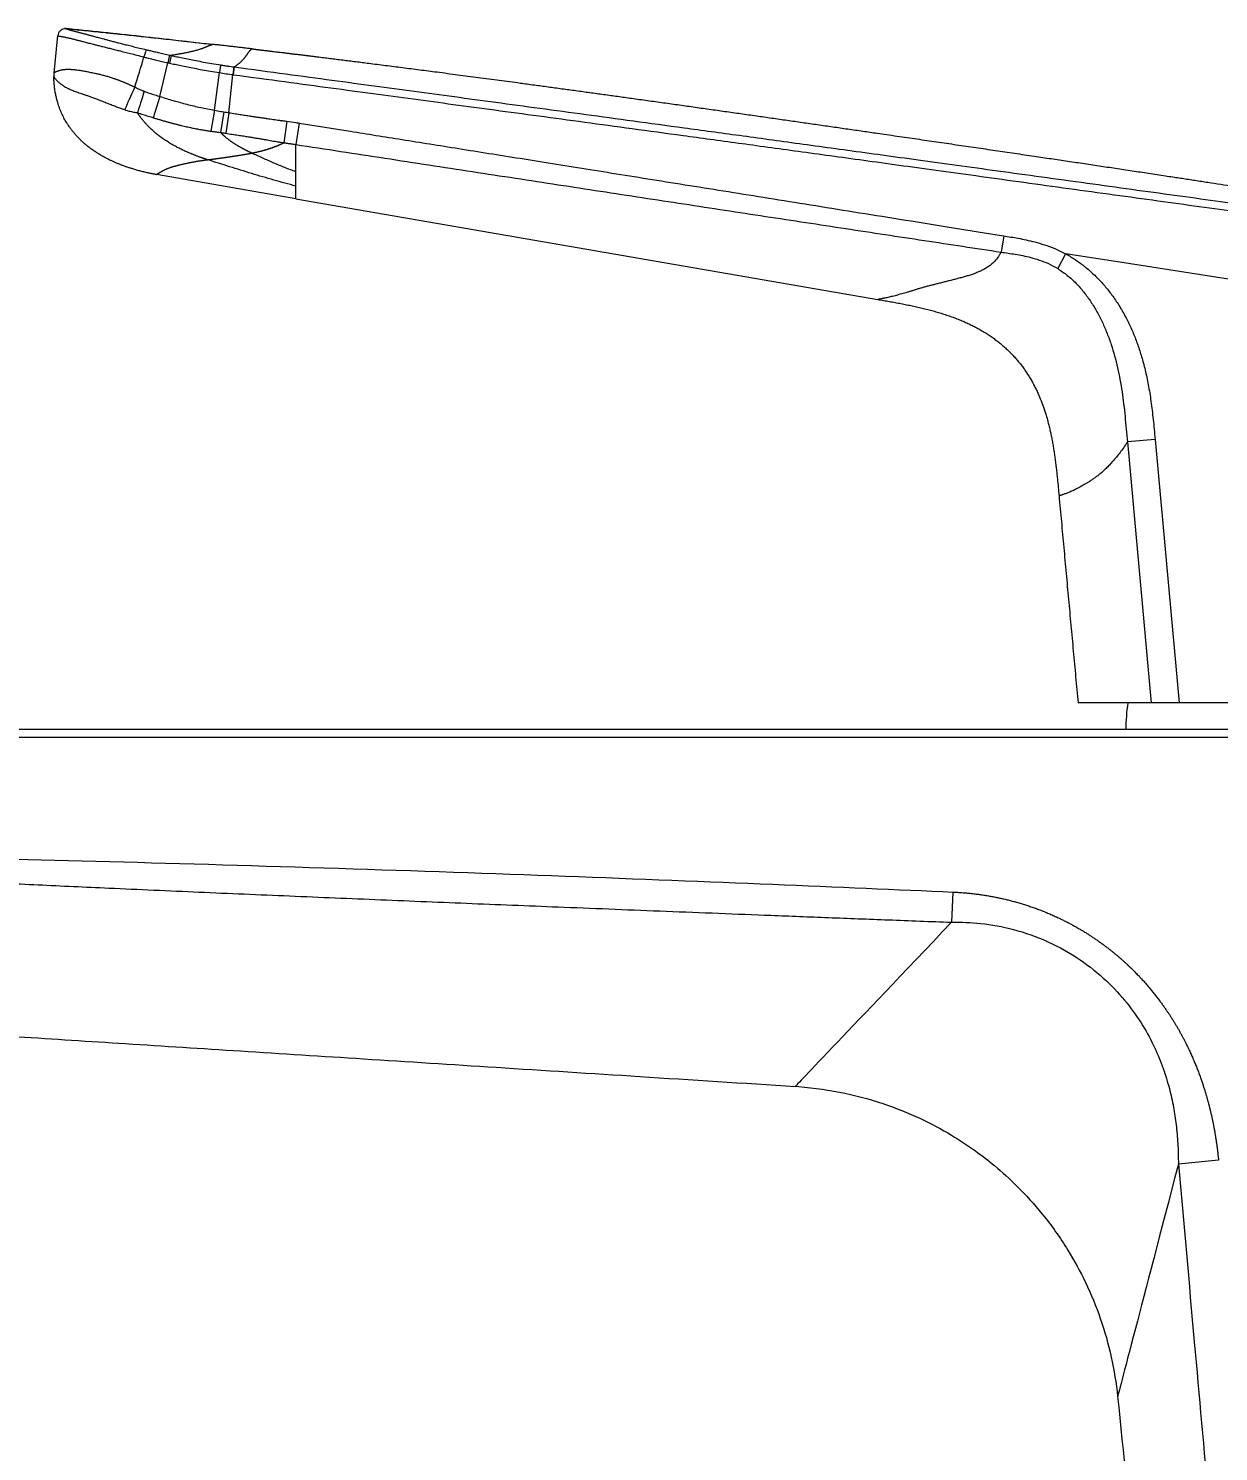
# Model space of a CAD drawing. Header units: millimetres. Extents: x 12315 to 13156, y -3112 to -2518.
# Drawn here: x 12816.4 to 12892.3, y -2818.1 to -2727.3 of the extents above; entities that cross this region are included whole.
import ezdxf

# ---------------------------------------------------------------- set-up
doc = ezdxf.new("R2010")
doc.units = ezdxf.units.MM
doc.layers.add('DIM_', color=5, linetype='Continuous', lineweight=9)
doc.styles.get("Standard").update_dxf_attribs({"font": 'arial.ttf'})
doc.dimstyles.new('사본(2) STANDARD', dxfattribs={"dimscale": 0, "dimtxt": 4, "dimasz": 4, "dimexe": 1.25, "dimexo": 0.625, "dimgap": 1.5, "dimtad": 3, "dimtih": 1, "dimtoh": 1, "dimdec": 1, "dimzin": 9, "dimdsep": 46, "dimtxsty": 'Standard', "dimcen": 2.5, "dimclrd": 5, "dimclre": 5, "dimclrt": 5, "dimadec": 0, "dimazin": 0, "dimtfac": 1, "dimtdec": 1, "dimtmove": 0, "dimatfit": 3, "dimfxl": 1.25, "dimtfill": 1, "dimtolj": 1, "dimtzin": 0, "dimarcsym": 0})

# ---------------------------------------------------------------- blocks, each defined once
blk = doc.blocks.new('*D7')
at = {"layer": 'Defpoints', "color": 0, "transparency": 16777216}
for p in [(12781.681, -2790.267), (12738.362, -2897.035), (12888.819, -2897.035)]:
    blk.add_point(p, dxfattribs=at)
at = {"layer": 'DIM_', "color": 5, "lineweight": -2, "transparency": 16777216}
for p, q in [((12781.056, -2790.267), (12737.112, -2790.267)), ((12738.362, -2794.267), (12738.362, -2840.109)), ((12738.362, -2893.035), (12738.362, -2847.193)), ((12888.194, -2897.035), (12737.112, -2897.035))]:
    blk.add_line(p, q, dxfattribs=at)
at = {"layer": 'DIM_', "color": 5, "transparency": 16777216}
for points in [[(12737.695, -2794.267), (12739.028, -2794.267), (12738.362, -2790.267)], [(12737.695, -2893.035), (12739.028, -2893.035), (12738.362, -2897.035)]]:
    blk.add_solid(points, dxfattribs=at)
at = {"layer": 'DIM_', "color": 5, "transparency": 16777216, "insert": (12738.362, -2843.651), "char_height": 4, "attachment_point": 5, "bg_fill": 3, "box_fill_scale": 1.1, "bg_fill_color": 256, "bg_fill_true_color": 13158600, "bg_fill_transparency": 0}
blk.add_mtext('\\A1;106.8', dxfattribs=at)
blk = doc.blocks.new('*D9')
at = {"layer": 'Defpoints', "color": 0, "transparency": 16777216}
for p in [(12781.681, -2790.268), (12914.069, -2861.378), (12914.069, -2871.247)]:
    blk.add_point(p, dxfattribs=at)
at = {"layer": 'DIM_', "color": 5, "lineweight": -2, "transparency": 16777216}
for p, q in [((12781.681, -2790.893), (12781.681, -2872.497)), ((12914.069, -2862.003), (12914.069, -2872.497)), ((12785.681, -2871.247), (12839.823, -2871.247)), ((12910.069, -2871.247), (12855.928, -2871.247))]:
    blk.add_line(p, q, dxfattribs=at)
at = {"layer": 'DIM_', "color": 5, "transparency": 16777216}
for points in [[(12785.681, -2870.58), (12785.681, -2871.913), (12781.681, -2871.247)], [(12910.069, -2870.58), (12910.069, -2871.913), (12914.069, -2871.247)]]:
    blk.add_solid(points, dxfattribs=at)
at = {"layer": 'DIM_', "color": 5, "transparency": 16777216, "insert": (12847.875, -2871.247), "char_height": 4, "attachment_point": 5, "bg_fill": 3, "box_fill_scale": 1.1, "bg_fill_color": 256, "bg_fill_true_color": 13158600, "bg_fill_transparency": 0}
blk.add_mtext('\\A1;132.4', dxfattribs=at)
blk = doc.blocks.new('*D11')
at = {"layer": 'Defpoints', "color": 0, "transparency": 16777216}
for p in [(12784.028, -2776.959), (12914.069, -2820.022), (12821.802, -2828.851), (12762.855, -2897.035), (12914.069, -2902.735)]:
    blk.add_point(p, dxfattribs=at)
at = {"layer": 'DIM_', "color": 5, "lineweight": -2, "transparency": 16777216}
for start, end in [(260.288367, 264.621022), (265.378759, 269.711633)]:
    blk.add_arc((12914.069, -2039.462), 794.763, start, end, dxfattribs=at)
at = {"layer": 'DIM_', "color": 5, "transparency": 16777216}
for points in [[(12779.886, -2823.492), (12780.115, -2822.178), (12776.06, -2822.15)], [(12910.07, -2833.548), (12910.067, -2834.881), (12914.069, -2834.225)]]:
    blk.add_solid(points, dxfattribs=at)
at = {"layer": 'DIM_', "color": 5, "transparency": 16777216, "insert": (12844.801, -2831.2), "char_height": 4, "attachment_point": 5, "bg_fill": 3, "box_fill_scale": 1.1, "bg_fill_color": 256, "bg_fill_true_color": 13158600, "bg_fill_transparency": 0}
blk.add_mtext('\\A1;10°', dxfattribs=at)

msp = doc.modelspace()

# ---------------------------------------------------------------- linework, layer by layer
at = {"linetype": 'Continuous', "lineweight": 18}
for p, q in [((12818.054, -2730.182), (12818.29, -2727.798)), ((12818.837, -2727.35), (12818.835, -2727.355)), ((12829.204, -2732.711), (12829.448, -2730.283)), ((12828.285, -2732.558), (12828.042, -2733.889)), ((12829.204, -2732.711), (12828.996, -2734.021)), ((12833.688, -2733.375), (12833.47, -2734.737)), ((12833.47, -2738.194), (12824.588, -2736.656)), ((12833.47, -2738.194), (12870.557, -2744.617)), ((12878.584, -2740.562), (12878.417, -2741.598)), ((12882.532, -2741.714), (12882.026, -2742.653)), ((12885.994, -2742.25), (12882.532, -2741.714)), ((12903.57, -2744.971), (12885.994, -2742.25)), ((12888.233, -2753.537), (12886.465, -2753.699)), ((12903.57, -2770.335), (12889.773, -2770.335)), ((12917.402, -2772.035), (12772.14, -2772.035))]:
    msp.add_line(p, q, dxfattribs=at)
at = {"linetype": 'Continuous', "lineweight": 13}
for p, q in [((12825.416, -2729.038), (12825.308, -2729.524)), ((12825.521, -2729.062), (12825.414, -2729.548)), ((12824.8, -2731.675), (12825.308, -2729.524)), ((12829.515, -2729.79), (12829.448, -2730.283)), ((12829.547, -2729.794), (12829.48, -2730.287)), ((12828.285, -2732.558), (12828.599, -2730.158)), ((12824.8, -2731.675), (12824.375, -2733.028)), ((12828.879, -2732.66), (12828.67, -2733.971)), ((12832.884, -2733.255), (12832.695, -2734.627)), ((12888.233, -2753.537), (12889.773, -2770.335)), ((12886.465, -2753.699), (12887.991, -2770.335)), ((12917.402, -2772.535), (12772.14, -2772.535)), ((12875.348, -2782.399), (12875.262, -2784.326)), ((12892.276, -2799.502), (12889.716, -2799.747))]:
    msp.add_line(p, q, dxfattribs=at)
at = {"linetype": 'Continuous', "lineweight": 18}
for centre, radius, start, end in [((12820.044, -2730.379), 2, 174.33748, 180.90362), ((12897.97, -2772.035), 11.6, 171.5431, 180)]:
    msp.add_arc(centre, radius, start, end, dxfattribs=at)
at = {"linetype": 'Continuous', "lineweight": 13}
for centre, major_axis, ratio, start_param, end_param in [((12823.827, -2729.182), (0.117, 0.486), 0.088678, 0.079263, 1.543974), ((12823.24, -2731.134), (0.84, 1.815), 0.026833, 1.55265, 2.447091), ((12823.825, -2731.364), (0.611, 1.904), 0.012455, 1.563718, 2.363088)]:
    msp.add_ellipse(centre, major_axis=major_axis, ratio=ratio, start_param=start_param, end_param=end_param, dxfattribs=at)
at = {"linetype": 'Continuous', "lineweight": 18}
msp.add_ellipse((12828.599, -2730.158), major_axis=(0.078, 0.494), ratio=0.000004, start_param=0.094724, end_param=1.570714, dxfattribs=at)
for points, degree in [([(12818.832, -2727.35), (12818.797, -2727.347), (12818.762, -2727.343), (12818.726, -2727.34)], 3), ([(12823.787, -2729.158), (12823.812, -2729.165), (12823.869, -2729.18), (12823.977, -2729.208), (12824.104, -2729.24), (12824.248, -2729.276), (12824.406, -2729.315), (12824.575, -2729.356), (12824.752, -2729.398), (12824.936, -2729.44), (12825.122, -2729.483), (12825.246, -2729.511), (12825.308, -2729.524)], 3), ([(12823.94, -2728.696), (12823.964, -2728.702), (12824.019, -2728.715), (12824.123, -2728.74), (12824.246, -2728.769), (12824.386, -2728.802), (12824.538, -2728.838), (12824.702, -2728.876), (12824.875, -2728.916), (12825.053, -2728.957), (12825.235, -2728.998), (12825.356, -2729.025), (12825.416, -2729.038)], 3), ([(12825.416, -2729.038), (12825.451, -2729.046), (12825.486, -2729.054), (12825.521, -2729.062)], 3), ([(12825.521, -2729.062), (12825.636, -2729.087), (12825.873, -2729.139), (12826.241, -2729.217), (12826.653, -2729.302), (12827.099, -2729.39), (12827.582, -2729.481), (12828.104, -2729.574), (12828.481, -2729.636), (12828.677, -2729.667)], 3), ([(12828.28, -2728.364), (12828.257, -2728.361), (12828.232, -2728.361), (12828.204, -2728.364), (12828.175, -2728.369), (12828.144, -2728.377)], 5), ([(12830.767, -2728.654), (12828.279, -2728.364)], 1), ([(12825.308, -2729.524), (12825.343, -2729.533), (12825.379, -2729.54), (12825.414, -2729.548)], 3), ([(12828.677, -2729.667), (12828.761, -2729.68), (12828.923, -2729.705), (12829.143, -2729.738), (12829.342, -2729.766), (12829.46, -2729.782), (12829.515, -2729.79)], 3), ([(12829.547, -2729.794), (12830.701, -2729.95), (12832.882, -2730.245), (12835.807, -2730.64), (12838.474, -2730.999), (12841.016, -2731.342), (12843.554, -2731.685), (12846.188, -2732.04), (12849.003, -2732.421), (12851.932, -2732.818), (12854.943, -2733.226), (12858.173, -2733.666), (12861.692, -2734.146), (12865.509, -2734.669), (12869.653, -2735.238), (12874.243, -2735.869), (12879.471, -2736.589), (12885.414, -2737.408), (12890.882, -2738.16), (12895.826, -2738.841), (12900.14, -2739.435), (12902.507, -2739.761), (12903.57, -2739.908)], 3), ([(12828.599, -2730.158), (12828.882, -2730.203), (12829.163, -2730.243), (12829.448, -2730.283)], 3), ([(12823.207, -2731.079), (12823.28, -2731.118), (12823.424, -2731.189), (12823.624, -2731.276), (12823.747, -2731.322), (12823.806, -2731.343)], 3), ([(12823.806, -2731.343), (12823.922, -2731.385), (12824.152, -2731.464), (12824.483, -2731.574), (12824.696, -2731.642), (12824.8, -2731.675)], 3), ([(12822.563, -2732.514), (12822.661, -2732.548), (12822.852, -2732.607), (12823.123, -2732.673), (12823.292, -2732.703), (12823.373, -2732.715)], 3), ([(12823.373, -2732.715), (12823.491, -2732.752), (12823.722, -2732.824), (12824.056, -2732.929), (12824.27, -2732.996), (12824.375, -2733.028)], 3), ([(12828.042, -2733.889), (12828.113, -2733.9), (12828.254, -2733.92), (12828.463, -2733.947), (12828.601, -2733.963), (12828.67, -2733.971)], 3), ([(12828.67, -2733.971), (12828.706, -2733.976), (12828.778, -2733.987), (12828.887, -2734.004), (12828.96, -2734.015), (12828.996, -2734.021)], 3), ([(12828.996, -2734.021), (12829.14, -2734.043), (12829.415, -2734.085), (12829.792, -2734.143), (12830.133, -2734.196), (12830.446, -2734.246), (12830.733, -2734.292), (12830.994, -2734.335), (12831.23, -2734.375), (12831.446, -2734.412), (12831.646, -2734.447), (12831.841, -2734.481), (12832.036, -2734.515), (12832.235, -2734.549), (12832.448, -2734.585), (12832.613, -2734.613), (12832.695, -2734.627)], 3), ([(12832.695, -2734.627), (12832.72, -2734.63), (12832.772, -2734.637), (12832.851, -2734.647), (12832.935, -2734.659), (12833.02, -2734.671), (12833.105, -2734.683), (12833.188, -2734.695), (12833.274, -2734.707), (12833.365, -2734.721), (12833.435, -2734.732), (12833.47, -2734.737)], 3), ([(12878.584, -2740.562), (12878.734, -2740.587), (12879.041, -2740.636), (12879.498, -2740.715), (12880.007, -2740.815), (12880.562, -2740.945), (12881.168, -2741.121), (12881.825, -2741.364), (12882.293, -2741.585), (12882.532, -2741.714)], 3), ([(12882.532, -2741.714), (12882.744, -2741.828), (12883.151, -2742.073), (12883.709, -2742.476), (12884.257, -2742.943), (12884.782, -2743.471), (12885.26, -2744.033), (12885.708, -2744.642), (12886.142, -2745.334), (12886.525, -2746.054), (12886.85, -2746.772), (12887.129, -2747.5), (12887.376, -2748.262), (12887.6, -2749.1), (12887.803, -2750.048), (12887.975, -2751.101), (12888.114, -2752.256), (12888.193, -2753.098), (12888.233, -2753.537)], 3), ([(12870.557, -2744.617), (12873.338, -2745.099), (12876.119, -2745.58), (12878.457, -2746.77), (12880.008, -2748.669), (12880.947, -2751.028)], 5), ([(12880.947, -2751.028), (12881.379, -2752.112), (12881.682, -2753.294), (12881.872, -2754.549), (12881.991, -2755.841), (12882.109, -2757.133)], 5), ([(12886.465, -2753.699), (12886.439, -2753.74), (12886.413, -2753.78), (12886.387, -2753.819)], 3), ([(12882.109, -2757.133), (12883.32, -2770.335)], 1), ([(12887.991, -2770.335), (12884.878, -2770.335), (12883.321, -2770.335), (12883.32, -2770.335)], 3)]:
    msp.add_open_spline(points, degree=degree, dxfattribs=at)
for points, degree, knots in [([(12828.144, -2728.377), (12827.418, -2728.291), (12825.899, -2728.113), (12823.549, -2727.846), (12821.1, -2727.582), (12819.523, -2727.42), (12818.726, -2727.34)], 3, [0, 0, 0, 0, 0.222551, 0.467449, 0.72358, 1, 1, 1, 1]), ([(12818.845, -2727.363), (12818.779, -2727.357), (12818.683, -2727.364), (12818.559, -2727.412), (12818.473, -2727.468), (12818.399, -2727.542), (12818.326, -2727.652), (12818.299, -2727.744), (12818.292, -2727.809)], 3, [0, 0, 0, 0, 0.240071, 0.368937, 0.500406, 0.631815, 0.760509, 1, 1, 1, 1]), ([(12818.837, -2727.35), (12818.87, -2727.353), (12819.102, -2727.376), (12819.533, -2727.419), (12820.13, -2727.479), (12820.727, -2727.54), (12821.226, -2727.592), (12821.626, -2727.633), (12822.028, -2727.675), (12822.533, -2727.728), (12823.144, -2727.793), (12823.761, -2727.86), (12824.385, -2727.927), (12825.017, -2727.997), (12825.656, -2728.067), (12826.304, -2728.14), (12827.176, -2728.238), (12827.838, -2728.313), (12828.28, -2728.364)], 3, [0, 0, 0, 0, 0.01101, 0.076943, 0.142876, 0.208808, 0.274741, 0.307707, 0.340674, 0.406606, 0.472539, 0.538472, 0.604404, 0.670337, 0.736269, 0.802202, 0.868135, 1, 1, 1, 1]), ([(12818.844, -2727.363), (12818.844, -2727.363), (12818.846, -2727.364), (12818.849, -2727.365), (12818.852, -2727.367), (12818.856, -2727.368), (12818.86, -2727.37), (12818.864, -2727.371), (12818.87, -2727.373), (12818.878, -2727.375), (12818.887, -2727.378), (12818.898, -2727.382), (12818.913, -2727.386), (12818.932, -2727.392), (12818.956, -2727.398), (12818.987, -2727.407), (12819.025, -2727.418), (12819.075, -2727.432), (12819.141, -2727.449), (12819.218, -2727.47), (12819.299, -2727.492), (12819.38, -2727.514), (12819.46, -2727.535), (12819.538, -2727.556), (12819.616, -2727.577), (12819.696, -2727.599), (12819.777, -2727.621), (12819.861, -2727.644), (12819.946, -2727.668), (12820.033, -2727.691), (12820.119, -2727.714), (12820.207, -2727.738), (12820.299, -2727.763), (12820.398, -2727.789), (12820.506, -2727.818), (12820.626, -2727.851), (12820.755, -2727.885), (12820.892, -2727.922), (12821.043, -2727.962), (12821.223, -2728.009), (12821.44, -2728.067), (12821.683, -2728.13), (12821.937, -2728.196), (12822.193, -2728.262), (12822.471, -2728.333), (12822.793, -2728.414), (12823.136, -2728.5), (12823.502, -2728.59), (12823.787, -2728.66), (12823.94, -2728.696)], 3, [0, 0, 0, 0, 0.005928, 0.027538, 0.049148, 0.070759, 0.092369, 0.113979, 0.13559, 0.1572, 0.17881, 0.20042, 0.222031, 0.243641, 0.265251, 0.286861, 0.308472, 0.330082, 0.351692, 0.373302, 0.394913, 0.416523, 0.438133, 0.459743, 0.481354, 0.502964, 0.524574, 0.546184, 0.567795, 0.589405, 0.611015, 0.632626, 0.654236, 0.675846, 0.697456, 0.719067, 0.740677, 0.762287, 0.783897, 0.805508, 0.827118, 0.848728, 0.870338, 0.891949, 0.913559, 0.935169, 0.956779, 0.97839, 1, 1, 1, 1]), ([(12830.767, -2728.654), (12831.027, -2728.685), (12831.549, -2728.747), (12832.41, -2728.85), (12833.685, -2729.004), (12835.789, -2729.262), (12839.349, -2729.708), (12843.739, -2730.275), (12848.82, -2730.954), (12855.407, -2731.859), (12862.911, -2732.918), (12870.252, -2733.975), (12880.04, -2735.4), (12888.593, -2736.672), (12895.314, -2737.709), (12900.305, -2738.51), (12903.57, -2739.052)], 5, [0, 0, 0, 0, 0, 0, 0.023334, 0.046668, 0.07646, 0.106252, 0.165835, 0.285001, 0.344584, 0.404168, 0.523334, 0.642501, 0.761667, 1, 1, 1, 1, 1, 1]), ([(12824.588, -2736.656), (12824.067, -2736.565), (12823.043, -2736.335), (12821.564, -2735.838), (12819.867, -2734.853), (12818.675, -2733.39), (12818.178, -2732.006), (12818.053, -2730.956), (12818.044, -2730.411)], 5, [0, 0, 0, 0, 0, 0, 0.252737, 0.505474, 0.75821, 1, 1, 1, 1, 1, 1]), ([(12832.884, -2733.255), (12833.08, -2733.285), (12833.348, -2733.321), (12833.615, -2733.364), (12833.688, -2733.375)], 3, [0, 0, 0, 0, 0.728839, 1, 1, 1, 1]), ([(12878.417, -2741.598), (12878.38, -2741.668), (12878.274, -2741.853), (12878.084, -2742.108), (12877.845, -2742.345), (12877.611, -2742.526), (12877.384, -2742.668), (12877.16, -2742.785), (12876.931, -2742.887), (12876.693, -2742.979), (12876.445, -2743.063), (12876.191, -2743.141), (12875.932, -2743.214), (12875.668, -2743.285), (12875.403, -2743.354), (12875.138, -2743.422), (12874.875, -2743.488), (12874.616, -2743.554), (12874.364, -2743.616), (12874.119, -2743.677), (12873.881, -2743.736), (12873.652, -2743.796), (12873.432, -2743.858), (12873.221, -2743.92), (12873.019, -2743.982), (12872.822, -2744.043), (12872.629, -2744.103), (12872.441, -2744.159), (12872.258, -2744.213), (12872.079, -2744.264), (12871.905, -2744.313), (12871.735, -2744.358), (12871.572, -2744.4), (12871.417, -2744.439), (12871.27, -2744.474), (12871.133, -2744.505), (12871.008, -2744.533), (12870.894, -2744.556), (12870.79, -2744.577), (12870.698, -2744.594), (12870.623, -2744.607), (12870.57, -2744.615), (12870.557, -2744.617), (12870.557, -2744.617)], 3, [0, 0, 0, 0, 0.018202, 0.049828, 0.077738, 0.10217, 0.123785, 0.143779, 0.163324, 0.183091, 0.202877, 0.222584, 0.242369, 0.262282, 0.282262, 0.302303, 0.322428, 0.342546, 0.362499, 0.382296, 0.402074, 0.422027, 0.442313, 0.462856, 0.483579, 0.504732, 0.526495, 0.548685, 0.571238, 0.594463, 0.61859, 0.643473, 0.669015, 0.6954, 0.722707, 0.750595, 0.778955, 0.808443, 0.839831, 0.873897, 0.911422, 0.953193, 1, 1, 1, 1]), ([(12886.387, -2753.819), (12886.375, -2753.838), (12886.283, -2753.977), (12886.113, -2754.221), (12885.88, -2754.531), (12885.651, -2754.812), (12885.428, -2755.065), (12885.212, -2755.291), (12885.005, -2755.49), (12884.807, -2755.667), (12884.618, -2755.822), (12884.437, -2755.959), (12884.265, -2756.081), (12884.102, -2756.19), (12883.946, -2756.289), (12883.795, -2756.381), (12883.647, -2756.468), (12883.504, -2756.548), (12883.365, -2756.623), (12883.23, -2756.693), (12883.098, -2756.758), (12882.971, -2756.818), (12882.85, -2756.873), (12882.734, -2756.922), (12882.626, -2756.966), (12882.526, -2757.004), (12882.434, -2757.037), (12882.351, -2757.065), (12882.276, -2757.088), (12882.21, -2757.108), (12882.156, -2757.122), (12882.118, -2757.131), (12882.109, -2757.133), (12882.109, -2757.133)], 3, [0, 0, 0, 0, 0.004218, 0.03039, 0.056651, 0.082991, 0.109442, 0.135885, 0.16211, 0.188129, 0.214124, 0.240349, 0.267012, 0.294011, 0.32125, 0.349051, 0.377655, 0.406821, 0.436462, 0.466987, 0.498698, 0.531403, 0.564974, 0.599653, 0.635543, 0.672197, 0.709472, 0.748229, 0.789484, 0.834258, 0.883579, 0.938479, 1, 1, 1, 1]), ([(12889.773, -2770.335), (12889.681, -2770.335), (12889.59, -2770.335), (12889.41, -2770.335), (12889.321, -2770.335), (12889.19, -2770.335), (12889.146, -2770.335), (12889.059, -2770.335), (12889.016, -2770.335), (12888.891, -2770.335), (12888.81, -2770.335), (12888.693, -2770.335), (12888.655, -2770.335), (12888.599, -2770.335), (12888.581, -2770.335), (12888.544, -2770.335), (12888.526, -2770.335), (12888.436, -2770.335), (12888.37, -2770.335), (12888.245, -2770.335), (12888.188, -2770.335), (12888.108, -2770.335), (12888.083, -2770.335), (12888.035, -2770.335), (12888.012, -2770.335), (12887.991, -2770.335)], 3, [0, 0, 0, 0, 0.125, 0.125, 0.25, 0.25, 0.3125, 0.3125, 0.375, 0.375, 0.5, 0.5, 0.5625, 0.5625, 0.59375, 0.59375, 0.625, 0.625, 0.75, 0.75, 0.875, 0.875, 0.9375, 0.9375, 1, 1, 1, 1]), ([(12794.376, -2790.255), (12796.251, -2790.375), (12800.654, -2790.656), (12807.777, -2791.112), (12815.315, -2791.594), (12822.763, -2792.071), (12830.109, -2792.54), (12837.985, -2793.044), (12846.468, -2793.587), (12855.64, -2794.174), (12861.995, -2794.58), (12865.3, -2794.791)], 3, [0, 0, 0, 0, 0.079273, 0.186261, 0.30131, 0.398095, 0.50134, 0.612013, 0.731229, 0.860178, 1, 1, 1, 1]), ([(12865.144, -2794.782), (12866.148, -2794.84), (12868.081, -2795.083), (12870.814, -2795.8), (12873.196, -2796.756), (12875.154, -2797.803), (12876.715, -2798.83), (12878.113, -2799.911), (12879.565, -2801.229), (12881.169, -2803.004), (12882.631, -2805.069), (12883.857, -2807.313), (12884.796, -2809.594), (12885.484, -2812.037), (12885.755, -2813.716), (12885.843, -2814.565)], 3, [0, 0, 0, 0, 0.096271, 0.187947, 0.27116, 0.342987, 0.401513, 0.450917, 0.513131, 0.590232, 0.680888, 0.756249, 0.836038, 0.918107, 1, 1, 1, 1]), ([(12885.843, -2814.565), (12886.213, -2818.184), (12886.934, -2825.219), (12887.986, -2835.501), (12888.989, -2845.292), (12889.955, -2854.734), (12890.903, -2863.989), (12891.848, -2873.219), (12892.805, -2882.566), (12893.448, -2888.852), (12893.774, -2892.035)], 3, [0, 0, 0, 0, 0.140136, 0.272411, 0.398168, 0.519317, 0.638052, 0.756565, 0.876766, 1, 1, 1, 1])]:
    msp.add_open_spline(points, degree=degree, knots=knots, dxfattribs=at)
at = {"linetype": 'Continuous', "lineweight": 13}
for points, degree, knots in [([(12818.29, -2727.798), (12818.29, -2727.798), (12818.29, -2727.798), (12818.29, -2727.799), (12818.29, -2727.8), (12818.29, -2727.801), (12818.29, -2727.802), (12818.29, -2727.804), (12818.291, -2727.806), (12818.291, -2727.807), (12818.292, -2727.809), (12818.293, -2727.81), (12818.294, -2727.811), (12818.296, -2727.812), (12818.299, -2727.812), (12818.302, -2727.813), (12818.306, -2727.814), (12818.311, -2727.815), (12818.318, -2727.815), (12818.327, -2727.817), (12818.338, -2727.818), (12818.353, -2727.82), (12818.371, -2727.823), (12818.396, -2727.827), (12818.426, -2727.832), (12818.466, -2727.839), (12818.517, -2727.848), (12818.58, -2727.86), (12818.655, -2727.875), (12818.735, -2727.891), (12818.817, -2727.907), (12818.898, -2727.924), (12818.977, -2727.941), (12819.056, -2727.959), (12819.136, -2727.978), (12819.218, -2727.998), (12819.303, -2728.019), (12819.39, -2728.042), (12819.479, -2728.065), (12819.57, -2728.088), (12819.662, -2728.112), (12819.76, -2728.138), (12819.865, -2728.166), (12819.981, -2728.197), (12820.109, -2728.231), (12820.25, -2728.267), (12820.405, -2728.307), (12820.581, -2728.352), (12820.789, -2728.404), (12821.034, -2728.465), (12821.309, -2728.533), (12821.599, -2728.603), (12821.899, -2728.677), (12822.219, -2728.757), (12822.566, -2728.844), (12822.942, -2728.939), (12823.351, -2729.044), (12823.636, -2729.119), (12823.787, -2729.158)], 3, [0, 0, 0, 0, 0.004361, 0.008928, 0.014106, 0.019907, 0.026401, 0.033662, 0.041829, 0.051125, 0.061624, 0.073012, 0.084903, 0.097112, 0.109701, 0.12301, 0.137546, 0.153685, 0.171496, 0.190993, 0.212337, 0.235756, 0.261435, 0.289517, 0.320162, 0.353591, 0.390498, 0.430813, 0.471467, 0.509316, 0.543214, 0.573288, 0.600297, 0.624909, 0.647464, 0.668139, 0.687054, 0.704294, 0.719953, 0.734236, 0.747505, 0.760211, 0.772769, 0.7854, 0.79809, 0.810638, 0.822953, 0.835534, 0.849231, 0.864207, 0.879638, 0.894743, 0.909484, 0.9249, 0.941793, 0.959576, 0.97853, 1, 1, 1, 1]), ([(12828.144, -2728.377), (12828.113, -2728.385), (12828.013, -2728.415), (12827.739, -2728.527), (12827.344, -2728.707), (12826.753, -2728.849), (12826.06, -2728.975), (12825.521, -2729.062)], 5, [0, 0, 0, 0, 0, 0, 0.14672, 0.438587, 1, 1, 1, 1, 1, 1]), ([(12830.767, -2728.654), (12830.712, -2728.647), (12830.61, -2728.666), (12830.442, -2728.813), (12830.304, -2729.12), (12830.067, -2729.4), (12829.782, -2729.631), (12829.547, -2729.794)], 5, [0, 0, 0, 0, 0, 0, 0.255431, 0.510863, 1, 1, 1, 1, 1, 1]), ([(12818.054, -2730.182), (12818.054, -2730.182), (12818.054, -2730.182), (12818.054, -2730.182), (12818.054, -2730.181), (12818.054, -2730.18), (12818.054, -2730.179), (12818.054, -2730.178), (12818.055, -2730.176), (12818.055, -2730.174), (12818.056, -2730.173), (12818.057, -2730.171), (12818.059, -2730.168), (12818.06, -2730.166), (12818.062, -2730.163), (12818.065, -2730.161), (12818.067, -2730.158), (12818.071, -2730.155), (12818.074, -2730.152), (12818.078, -2730.149), (12818.082, -2730.145), (12818.092, -2730.138), (12818.111, -2730.126), (12818.147, -2730.108), (12818.193, -2730.088), (12818.242, -2730.07), (12818.29, -2730.053), (12818.334, -2730.038), (12818.385, -2730.022), (12818.443, -2730.004), (12818.5, -2729.989), (12818.553, -2729.977), (12818.597, -2729.969), (12818.644, -2729.962), (12818.695, -2729.955), (12818.749, -2729.95), (12818.808, -2729.945), (12818.874, -2729.942), (12818.946, -2729.941), (12819.026, -2729.942), (12819.106, -2729.944), (12819.188, -2729.948), (12819.27, -2729.954), (12819.376, -2729.964), (12819.514, -2729.98), (12819.701, -2730.007), (12819.916, -2730.043), (12820.128, -2730.083), (12820.317, -2730.121), (12820.465, -2730.152), (12820.598, -2730.18), (12820.715, -2730.205), (12820.814, -2730.227), (12820.955, -2730.259), (12821.145, -2730.305), (12821.391, -2730.372), (12821.633, -2730.444), (12821.813, -2730.503), (12821.932, -2730.545), (12821.992, -2730.566), (12822.053, -2730.588), (12822.113, -2730.61), (12822.174, -2730.633), (12822.236, -2730.657), (12822.297, -2730.681), (12822.36, -2730.706), (12822.422, -2730.731), (12822.485, -2730.757), (12822.548, -2730.783), (12822.612, -2730.81), (12822.676, -2730.838), (12822.741, -2730.866), (12822.806, -2730.894), (12822.872, -2730.924), (12822.938, -2730.954), (12823.004, -2730.984), (12823.071, -2731.015), (12823.139, -2731.047), (12823.184, -2731.068), (12823.207, -2731.079)], 3, [0, 0, 0, 0, 0.015416, 0.030577, 0.04549, 0.060164, 0.074608, 0.088828, 0.102833, 0.116628, 0.130221, 0.143617, 0.156822, 0.169842, 0.182681, 0.195343, 0.207833, 0.220153, 0.232306, 0.244295, 0.256122, 0.26779, 0.317383, 0.364791, 0.410306, 0.454169, 0.479605, 0.505764, 0.532506, 0.559679, 0.587135, 0.601977, 0.616493, 0.63068, 0.644539, 0.658073, 0.671285, 0.684178, 0.69851, 0.711876, 0.724332, 0.73593, 0.746718, 0.756741, 0.774848, 0.793338, 0.812199, 0.831434, 0.842803, 0.852707, 0.861222, 0.86842, 0.874354, 0.879064, 0.893209, 0.90662, 0.919412, 0.93167, 0.934759, 0.937855, 0.940959, 0.944075, 0.947202, 0.950344, 0.953501, 0.956675, 0.959867, 0.96308, 0.966313, 0.969568, 0.972845, 0.976147, 0.979474, 0.982826, 0.986204, 0.98961, 0.993044, 0.996507, 1, 1, 1, 1]), ([(12818.044, -2730.411), (12818.044, -2730.411), (12818.044, -2730.412), (12818.046, -2730.422), (12818.053, -2730.44), (12818.068, -2730.467), (12818.091, -2730.5), (12818.122, -2730.538), (12818.162, -2730.582), (12818.21, -2730.631), (12818.263, -2730.684), (12818.322, -2730.741), (12818.387, -2730.799), (12818.459, -2730.859), (12818.538, -2730.92), (12818.627, -2730.981), (12818.726, -2731.042), (12818.836, -2731.104), (12818.954, -2731.164), (12819.078, -2731.221), (12819.206, -2731.276), (12819.34, -2731.329), (12819.483, -2731.382), (12819.639, -2731.437), (12819.809, -2731.496), (12819.992, -2731.557), (12820.186, -2731.623), (12820.399, -2731.697), (12820.64, -2731.785), (12820.913, -2731.89), (12821.221, -2732.013), (12821.532, -2732.135), (12821.825, -2732.247), (12822.094, -2732.347), (12822.336, -2732.435), (12822.49, -2732.489), (12822.563, -2732.514)], 3, [0, 0, 0, 0, 0.076827, 0.14729, 0.211695, 0.270473, 0.324167, 0.373615, 0.419354, 0.461479, 0.500188, 0.53593, 0.56908, 0.599772, 0.628061, 0.654123, 0.678212, 0.700517, 0.721066, 0.73982, 0.75694, 0.77293, 0.788463, 0.804063, 0.8199, 0.835784, 0.851363, 0.867344, 0.885179, 0.905391, 0.926058, 0.944707, 0.961189, 0.975776, 0.98865, 1, 1, 1, 1]), ([(12827.844, -2735.71), (12827.516, -2735.607), (12826.866, -2735.378), (12825.909, -2734.971), (12824.911, -2734.401), (12824.084, -2733.659), (12823.639, -2733.112), (12823.425, -2732.795), (12823.373, -2732.715)], 5, [0, 0, 0, 0, 0, 0, 0.299808, 0.599616, 0.899424, 1, 1, 1, 1, 1, 1]), ([(12824.375, -2733.028), (12824.406, -2733.038), (12824.468, -2733.057), (12824.562, -2733.085), (12824.654, -2733.113), (12824.747, -2733.141), (12824.839, -2733.168), (12824.931, -2733.195), (12825.022, -2733.221), (12825.113, -2733.247), (12825.204, -2733.273), (12825.295, -2733.298), (12825.385, -2733.323), (12825.474, -2733.347), (12825.564, -2733.371), (12825.653, -2733.395), (12825.742, -2733.418), (12825.83, -2733.441), (12825.918, -2733.463), (12826.005, -2733.485), (12826.093, -2733.506), (12826.206, -2733.533), (12826.344, -2733.566), (12826.507, -2733.603), (12826.665, -2733.638), (12826.82, -2733.671), (12826.971, -2733.702), (12827.118, -2733.731), (12827.262, -2733.758), (12827.401, -2733.784), (12827.537, -2733.808), (12827.669, -2733.831), (12827.797, -2733.852), (12827.92, -2733.871), (12828.002, -2733.883), (12828.042, -2733.889)], 3, [0, 0, 0, 0, 0.025941, 0.051766, 0.077474, 0.103066, 0.128543, 0.153904, 0.179149, 0.20428, 0.229295, 0.254196, 0.278981, 0.30365, 0.328201, 0.352632, 0.376942, 0.40113, 0.425194, 0.449133, 0.472946, 0.496632, 0.541851, 0.586004, 0.629084, 0.671084, 0.711999, 0.751825, 0.790559, 0.8282, 0.864747, 0.900201, 0.934561, 0.967827, 1, 1, 1, 1]), ([(12830.661, -2735.286), (12830.496, -2735.212), (12830.171, -2735.055), (12829.728, -2734.816), (12829.313, -2734.549), (12828.952, -2734.252), (12828.752, -2734.057), (12828.67, -2733.971)], 5, [0, 0, 0, 0, 0, 0, 0.359566, 0.719131, 1, 1, 1, 1, 1, 1]), ([(12827.844, -2735.71), (12828.12, -2735.678), (12828.536, -2735.623), (12829.097, -2735.542), (12829.662, -2735.457), (12830.231, -2735.368), (12830.517, -2735.315), (12830.661, -2735.286)], 5, [0, 0, 0, 0, 0, 0, 0.5, 0.75, 1, 1, 1, 1, 1, 1]), ([(12830.661, -2735.286), (12830.802, -2735.258), (12831.085, -2735.197), (12831.495, -2735.096), (12831.902, -2734.971), (12832.307, -2734.814), (12832.571, -2734.691), (12832.695, -2734.627)], 5, [0, 0, 0, 0, 0, 0, 0.346501, 0.693001, 1, 1, 1, 1, 1, 1]), ([(12833.47, -2736.48), (12833.236, -2736.395), (12833.002, -2736.306), (12832.533, -2736.118), (12832.299, -2736.02), (12831.83, -2735.816), (12831.595, -2735.711), (12831.127, -2735.499), (12830.894, -2735.392), (12830.661, -2735.286)], 3, [0, 0, 0, 0, 0.25, 0.25, 0.5, 0.5, 0.75, 0.75, 1, 1, 1, 1]), ([(12833.47, -2736.48), (12833.47, -2736.44), (12833.47, -2736.398), (12833.47, -2736.31), (12833.47, -2736.263), (12833.47, -2736.163), (12833.47, -2736.109), (12833.47, -2735.993), (12833.47, -2735.931), (12833.47, -2735.796), (12833.47, -2735.723), (12833.47, -2735.565), (12833.47, -2735.48), (12833.47, -2735.296), (12833.47, -2735.196), (12833.47, -2734.98), (12833.47, -2734.864), (12833.47, -2734.737)], 3, [0, 0, 0, 0, 0.125, 0.125, 0.25, 0.25, 0.375, 0.375, 0.5, 0.5, 0.625, 0.625, 0.75, 0.75, 0.875, 0.875, 1, 1, 1, 1]), ([(12833.47, -2734.737), (12834.42, -2734.883), (12836.312, -2735.174), (12839.137, -2735.607), (12841.936, -2736.037), (12844.709, -2736.462), (12847.456, -2736.882), (12850.178, -2737.299), (12852.873, -2737.711), (12855.543, -2738.119), (12858.187, -2738.522), (12860.805, -2738.922), (12863.397, -2739.317), (12865.964, -2739.707), (12868.504, -2740.094), (12871.019, -2740.476), (12873.508, -2740.854), (12875.971, -2741.227), (12877.605, -2741.475), (12878.417, -2741.598)], 3, [0, 0, 0, 0, 0.063437, 0.126292, 0.188568, 0.25027, 0.311396, 0.371946, 0.43192, 0.491319, 0.550142, 0.608389, 0.666061, 0.723156, 0.779676, 0.835621, 0.89099, 0.945783, 1, 1, 1, 1]), ([(12824.588, -2736.656), (12824.588, -2736.656), (12824.604, -2736.64), (12824.669, -2736.589), (12824.859, -2736.488), (12825.153, -2736.316), (12825.491, -2736.186), (12825.935, -2736.059), (12826.47, -2735.94), (12826.891, -2735.847), (12827.295, -2735.78), (12827.655, -2735.733), (12827.844, -2735.71)], 5, [0, 0, 0, 0, 0, 0, 0.25, 0.375, 0.5, 0.625, 0.6875, 0.75, 0.875, 1, 1, 1, 1, 1, 1]), ([(12833.47, -2737.392), (12833.236, -2737.33), (12833.002, -2737.267), (12832.532, -2737.138), (12832.298, -2737.073), (12831.593, -2736.871), (12831.123, -2736.732), (12830.183, -2736.446), (12829.714, -2736.3), (12829.012, -2736.079), (12828.778, -2736.005), (12828.311, -2735.857), (12828.078, -2735.784), (12827.844, -2735.71)], 3, [0, 0, 0, 0, 0.125, 0.125, 0.25, 0.25, 0.5, 0.5, 0.75, 0.75, 0.875, 0.875, 1, 1, 1, 1]), ([(12833.47, -2737.392), (12833.47, -2737.362), (12833.47, -2737.332), (12833.47, -2737.268), (12833.47, -2737.235), (12833.47, -2737.166), (12833.47, -2737.131), (12833.47, -2737.058), (12833.47, -2737.021), (12833.47, -2736.945), (12833.47, -2736.906), (12833.47, -2736.826), (12833.47, -2736.785), (12833.47, -2736.703), (12833.47, -2736.66), (12833.47, -2736.573), (12833.47, -2736.527), (12833.47, -2736.48)], 3, [0, 0, 0, 0, 0.125, 0.125, 0.25, 0.25, 0.375, 0.375, 0.5, 0.5, 0.625, 0.625, 0.75, 0.75, 0.875, 0.875, 1, 1, 1, 1]), ([(12833.47, -2738.194), (12833.47, -2738.194), (12833.47, -2738.193), (12833.47, -2738.191), (12833.47, -2738.189), (12833.47, -2738.183), (12833.47, -2738.179), (12833.47, -2738.17), (12833.47, -2738.164), (12833.47, -2738.145), (12833.47, -2738.127), (12833.47, -2738.095), (12833.47, -2738.083), (12833.47, -2738.056), (12833.47, -2738.042), (12833.47, -2738.011), (12833.47, -2737.994), (12833.47, -2737.958), (12833.47, -2737.938), (12833.47, -2737.897), (12833.47, -2737.875), (12833.47, -2737.829), (12833.47, -2737.805), (12833.47, -2737.753), (12833.47, -2737.726), (12833.47, -2737.668), (12833.47, -2737.638), (12833.47, -2737.574), (12833.47, -2737.541), (12833.47, -2737.47), (12833.47, -2737.432), (12833.47, -2737.392)], 3, [0, 0, 0, 0, 0.060907, 0.060907, 0.123513, 0.123513, 0.186119, 0.186119, 0.248725, 0.248725, 0.373938, 0.373938, 0.436544, 0.436544, 0.49915, 0.49915, 0.561756, 0.561756, 0.624363, 0.624363, 0.686969, 0.686969, 0.749575, 0.749575, 0.812181, 0.812181, 0.874788, 0.874788, 0.937394, 0.937394, 1, 1, 1, 1]), ([(12878.417, -2741.598), (12878.569, -2741.621), (12878.872, -2741.665), (12879.333, -2741.737), (12879.815, -2741.823), (12880.329, -2741.94), (12880.876, -2742.102), (12881.454, -2742.332), (12881.834, -2742.535), (12882.026, -2742.653)], 3, [0, 0, 0, 0, 0.114467, 0.230583, 0.356824, 0.49513, 0.647218, 0.814864, 1, 1, 1, 1]), ([(12882.026, -2742.653), (12882.24, -2742.784), (12882.444, -2742.93), (12882.834, -2743.244), (12883.02, -2743.413), (12883.371, -2743.771), (12883.537, -2743.96), (12883.851, -2744.352), (12883.998, -2744.556), (12884.276, -2744.975), (12884.407, -2745.19), (12884.652, -2745.63), (12884.767, -2745.855), (12884.981, -2746.312), (12885.081, -2746.544), (12885.267, -2747.015), (12885.353, -2747.253), (12885.592, -2747.977), (12885.727, -2748.471), (12885.897, -2749.223), (12885.949, -2749.476), (12886.043, -2749.986), (12886.085, -2750.242), (12886.162, -2750.76), (12886.197, -2751.02), (12886.26, -2751.545), (12886.289, -2751.809), (12886.342, -2752.341), (12886.367, -2752.61), (12886.416, -2753.151), (12886.44, -2753.424), (12886.465, -2753.699)], 3, [0, 0, 0, 0, 0.0625, 0.0625, 0.125, 0.125, 0.1875, 0.1875, 0.25, 0.25, 0.3125, 0.3125, 0.375, 0.375, 0.4375, 0.4375, 0.5, 0.5, 0.625, 0.625, 0.6875, 0.6875, 0.75, 0.75, 0.8125, 0.8125, 0.875, 0.875, 0.9375, 0.9375, 1, 1, 1, 1]), ([(12775.233, -2779.472), (12775.403, -2779.484), (12775.742, -2779.508), (12776.247, -2779.544), (12776.747, -2779.58), (12777.242, -2779.615), (12777.732, -2779.649), (12778.217, -2779.683), (12778.697, -2779.717), (12779.172, -2779.75), (12779.641, -2779.783), (12780.106, -2779.815), (12780.566, -2779.847), (12781.021, -2779.879), (12781.471, -2779.91), (12781.915, -2779.941), (12782.355, -2779.971), (12782.79, -2780), (12783.219, -2780.03), (12783.644, -2780.058), (12784.063, -2780.087), (12784.478, -2780.115), (12785.671, -2780.194), (12787.642, -2780.324), (12790.39, -2780.499), (12793.132, -2780.669), (12796.973, -2780.898), (12801.976, -2781.18), (12807.544, -2781.473), (12812.584, -2781.724), (12817.051, -2781.937), (12821.959, -2782.162), (12827.303, -2782.399), (12833.08, -2782.646), (12838.884, -2782.888), (12844.715, -2783.126), (12850.779, -2783.37), (12857.132, -2783.622), (12862.134, -2783.818), (12865.584, -2783.952), (12867.433, -2784.024), (12869.327, -2784.097), (12871.266, -2784.172), (12873.249, -2784.248), (12874.586, -2784.3), (12875.262, -2784.326)], 3, [0, 0, 0, 0, 0.005106, 0.010161, 0.015166, 0.02012, 0.025024, 0.029878, 0.034681, 0.039434, 0.044137, 0.048789, 0.053391, 0.057942, 0.062444, 0.066894, 0.071295, 0.075645, 0.079945, 0.084194, 0.088393, 0.092541, 0.096639, 0.124206, 0.151704, 0.179134, 0.206495, 0.266979, 0.329242, 0.373507, 0.418161, 0.463205, 0.52067, 0.578403, 0.636403, 0.694673, 0.753213, 0.818205, 0.885108, 0.90314, 0.921618, 0.940543, 0.959915, 0.979734, 1, 1, 1, 1]), ([(12875.348, -2782.399), (12876.389, -2782.445), (12877.395, -2782.605), (12878.261, -2782.744), (12879.106, -2782.967), (12879.96, -2783.191), (12880.789, -2783.502), (12881.439, -2783.746), (12882.675, -2784.327), (12883.285, -2784.677), (12884.259, -2785.235), (12885.128, -2785.896), (12885.922, -2786.499), (12886.656, -2787.207), (12887.928, -2788.435), (12888.936, -2789.905), (12889.774, -2791.128), (12890.414, -2792.493), (12890.95, -2793.639), (12891.343, -2794.872), (12892.042, -2797.066), (12892.276, -2799.502)], 2, [0, 0, 0, 0.071429, 0.071429, 0.125, 0.125, 0.175, 0.175, 0.2125, 0.25, 0.25, 0.3125, 0.3125, 0.375, 0.375, 0.5, 0.5, 0.625, 0.625, 0.75, 0.75, 1, 1, 1]), ([(12875.262, -2784.326), (12872.069, -2787.68), (12867.026, -2792.979), (12865.301, -2794.79), (12865.3, -2794.791)], 3, [0, 0, 0, 0, 0.480937, 1, 1, 1, 1]), ([(12875.262, -2784.326), (12875.879, -2784.311), (12877.205, -2784.362), (12879.283, -2784.744), (12881.436, -2785.51), (12883.431, -2786.633), (12885.112, -2787.983), (12886.437, -2789.417), (12887.451, -2790.859), (12888.209, -2792.266), (12888.76, -2793.613), (12889.148, -2794.885), (12889.413, -2796.085), (12889.588, -2797.254), (12889.693, -2798.469), (12889.715, -2799.306), (12889.716, -2799.747)], 3, [0, 0, 0, 0, 0.077964, 0.167721, 0.265897, 0.364794, 0.455, 0.536568, 0.610303, 0.67719, 0.73818, 0.794213, 0.845351, 0.893783, 0.944044, 1, 1, 1, 1]), ([(12889.716, -2799.747), (12888.532, -2804.277), (12886.542, -2811.891), (12885.843, -2814.566), (12885.843, -2814.565), (12885.843, -2814.565)], 3, [0, 0, 0, 0, 0.45849, 0.999906, 1, 1, 1, 1]), ([(12889.716, -2799.747), (12890.055, -2803.527), (12890.703, -2810.748), (12891.635, -2821.165), (12892.494, -2830.846), (12893.306, -2840.06), (12894.081, -2848.895), (12894.808, -2857.228), (12895.471, -2864.847), (12896.064, -2871.671), (12896.593, -2877.768), (12897.07, -2883.258), (12897.476, -2887.945), (12897.725, -2890.816), (12897.831, -2892.035)], 3, [0, 0, 0, 0, 0.12288, 0.234799, 0.338711, 0.437671, 0.534331, 0.625928, 0.70853, 0.781974, 0.847705, 0.906676, 0.960398, 1, 1, 1, 1])]:
    msp.add_open_spline(points, degree=degree, knots=knots, dxfattribs=at)
for points in [[(12823.207, -2731.079), (12823.4, -2730.439), (12823.593, -2729.799), (12823.787, -2729.158)], [(12825.414, -2729.548), (12825.529, -2729.574), (12825.768, -2729.626), (12826.139, -2729.704), (12826.555, -2729.79), (12827.005, -2729.879), (12827.493, -2729.971), (12828.02, -2730.065), (12828.401, -2730.127), (12828.599, -2730.158)], [(12829.515, -2729.79), (12829.526, -2729.791), (12829.536, -2729.793), (12829.547, -2729.794)], [(12829.448, -2730.283), (12829.459, -2730.284), (12829.469, -2730.286), (12829.48, -2730.287)], [(12829.48, -2730.287), (12830.627, -2730.442), (12832.818, -2730.738), (12835.74, -2731.132), (12838.408, -2731.491), (12840.95, -2731.834), (12843.488, -2732.176), (12846.122, -2732.531), (12848.936, -2732.911), (12851.865, -2733.307), (12854.876, -2733.715), (12858.106, -2734.155), (12861.625, -2734.636), (12865.441, -2735.159), (12869.586, -2735.729), (12874.175, -2736.361), (12879.403, -2737.081), (12885.346, -2737.901), (12890.814, -2738.654), (12895.758, -2739.336), (12900.072, -2739.93), (12902.438, -2740.256), (12903.502, -2740.403)], [(12824.8, -2731.675), (12825.085, -2731.764), (12825.657, -2731.938), (12826.526, -2732.177), (12827.404, -2732.386), (12827.992, -2732.505), (12828.285, -2732.558)], [(12828.285, -2732.558), (12828.352, -2732.571), (12828.485, -2732.594), (12828.683, -2732.628), (12828.814, -2732.649), (12828.879, -2732.66)], [(12828.879, -2732.66), (12828.987, -2732.676), (12829.096, -2732.695), (12829.204, -2732.711)], [(12829.204, -2732.711), (12829.347, -2732.734), (12829.621, -2732.777), (12829.995, -2732.836), (12830.333, -2732.888), (12830.643, -2732.935), (12830.927, -2732.977), (12831.186, -2733.015), (12831.422, -2733.049), (12831.636, -2733.08), (12831.836, -2733.109), (12832.031, -2733.136), (12832.225, -2733.163), (12832.424, -2733.191), (12832.638, -2733.221), (12832.8, -2733.243), (12832.884, -2733.255)], [(12833.688, -2733.375), (12834.765, -2733.547), (12836.949, -2733.895), (12840.179, -2734.41), (12843.817, -2734.99), (12847.708, -2735.611), (12851.907, -2736.282), (12856.423, -2737.005), (12861.298, -2737.786), (12866.532, -2738.625), (12872.217, -2739.538), (12876.401, -2740.211), (12878.584, -2740.562)], [(12775.233, -2779.472), (12778.234, -2779.522), (12784.68, -2779.632), (12795.659, -2779.838), (12808.019, -2780.104), (12821.32, -2780.435), (12836.243, -2780.873), (12850.858, -2781.38), (12864.149, -2781.908), (12871.798, -2782.241), (12875.348, -2782.399)]]:
    msp.add_open_spline(points, degree=3, dxfattribs=at)

# ---------------------------------------------------------------- next in the draw order: dimensions: what is measured, and where the dimension line sits
at = {"layer": 'DIM_'}
dim = msp.add_linear_dim(base=(12738.362, -2897.035), p1=(12781.681, -2790.267), p2=(12888.819, -2897.035), angle=90, dimstyle='사본(2) STANDARD', override={"dimscale": 1, "dimtad": 0}, dxfattribs=at)
dim.commit()
dim.dimension.update_dxf_attribs({"geometry": '*D7', "text_midpoint": (12738.362, -2843.651)})

# ---------------------------------------------------------------- next in the draw order: dimensions: what is measured, and where the dimension line sits
dim = msp.add_linear_dim(base=(12914.069, -2871.247), p1=(12781.681, -2790.268), p2=(12914.069, -2861.378), dimstyle='사본(2) STANDARD', override={"dimscale": 1, "dimtad": 0}, dxfattribs=at)
dim.commit()
dim.dimension.update_dxf_attribs({"geometry": '*D9', "text_midpoint": (12847.875, -2871.247)})

# ---------------------------------------------------------------- next in the draw order: dimensions: what is measured, and where the dimension line sits
dim = msp.add_angular_dim_2l(base=(12821.802, -2828.851), line1=((12914.069, -2820.022), (12914.069, -2902.735)), line2=((12762.855, -2897.035), (12784.028, -2776.959)), dimstyle='사본(2) STANDARD', override={"dimscale": 1, "dimtad": 0}, dxfattribs=at)
dim.commit()
dim.dimension.update_dxf_attribs({"geometry": '*D11', "text_midpoint": (12844.801, -2831.2)})

doc.saveas('drawing.dxf')
